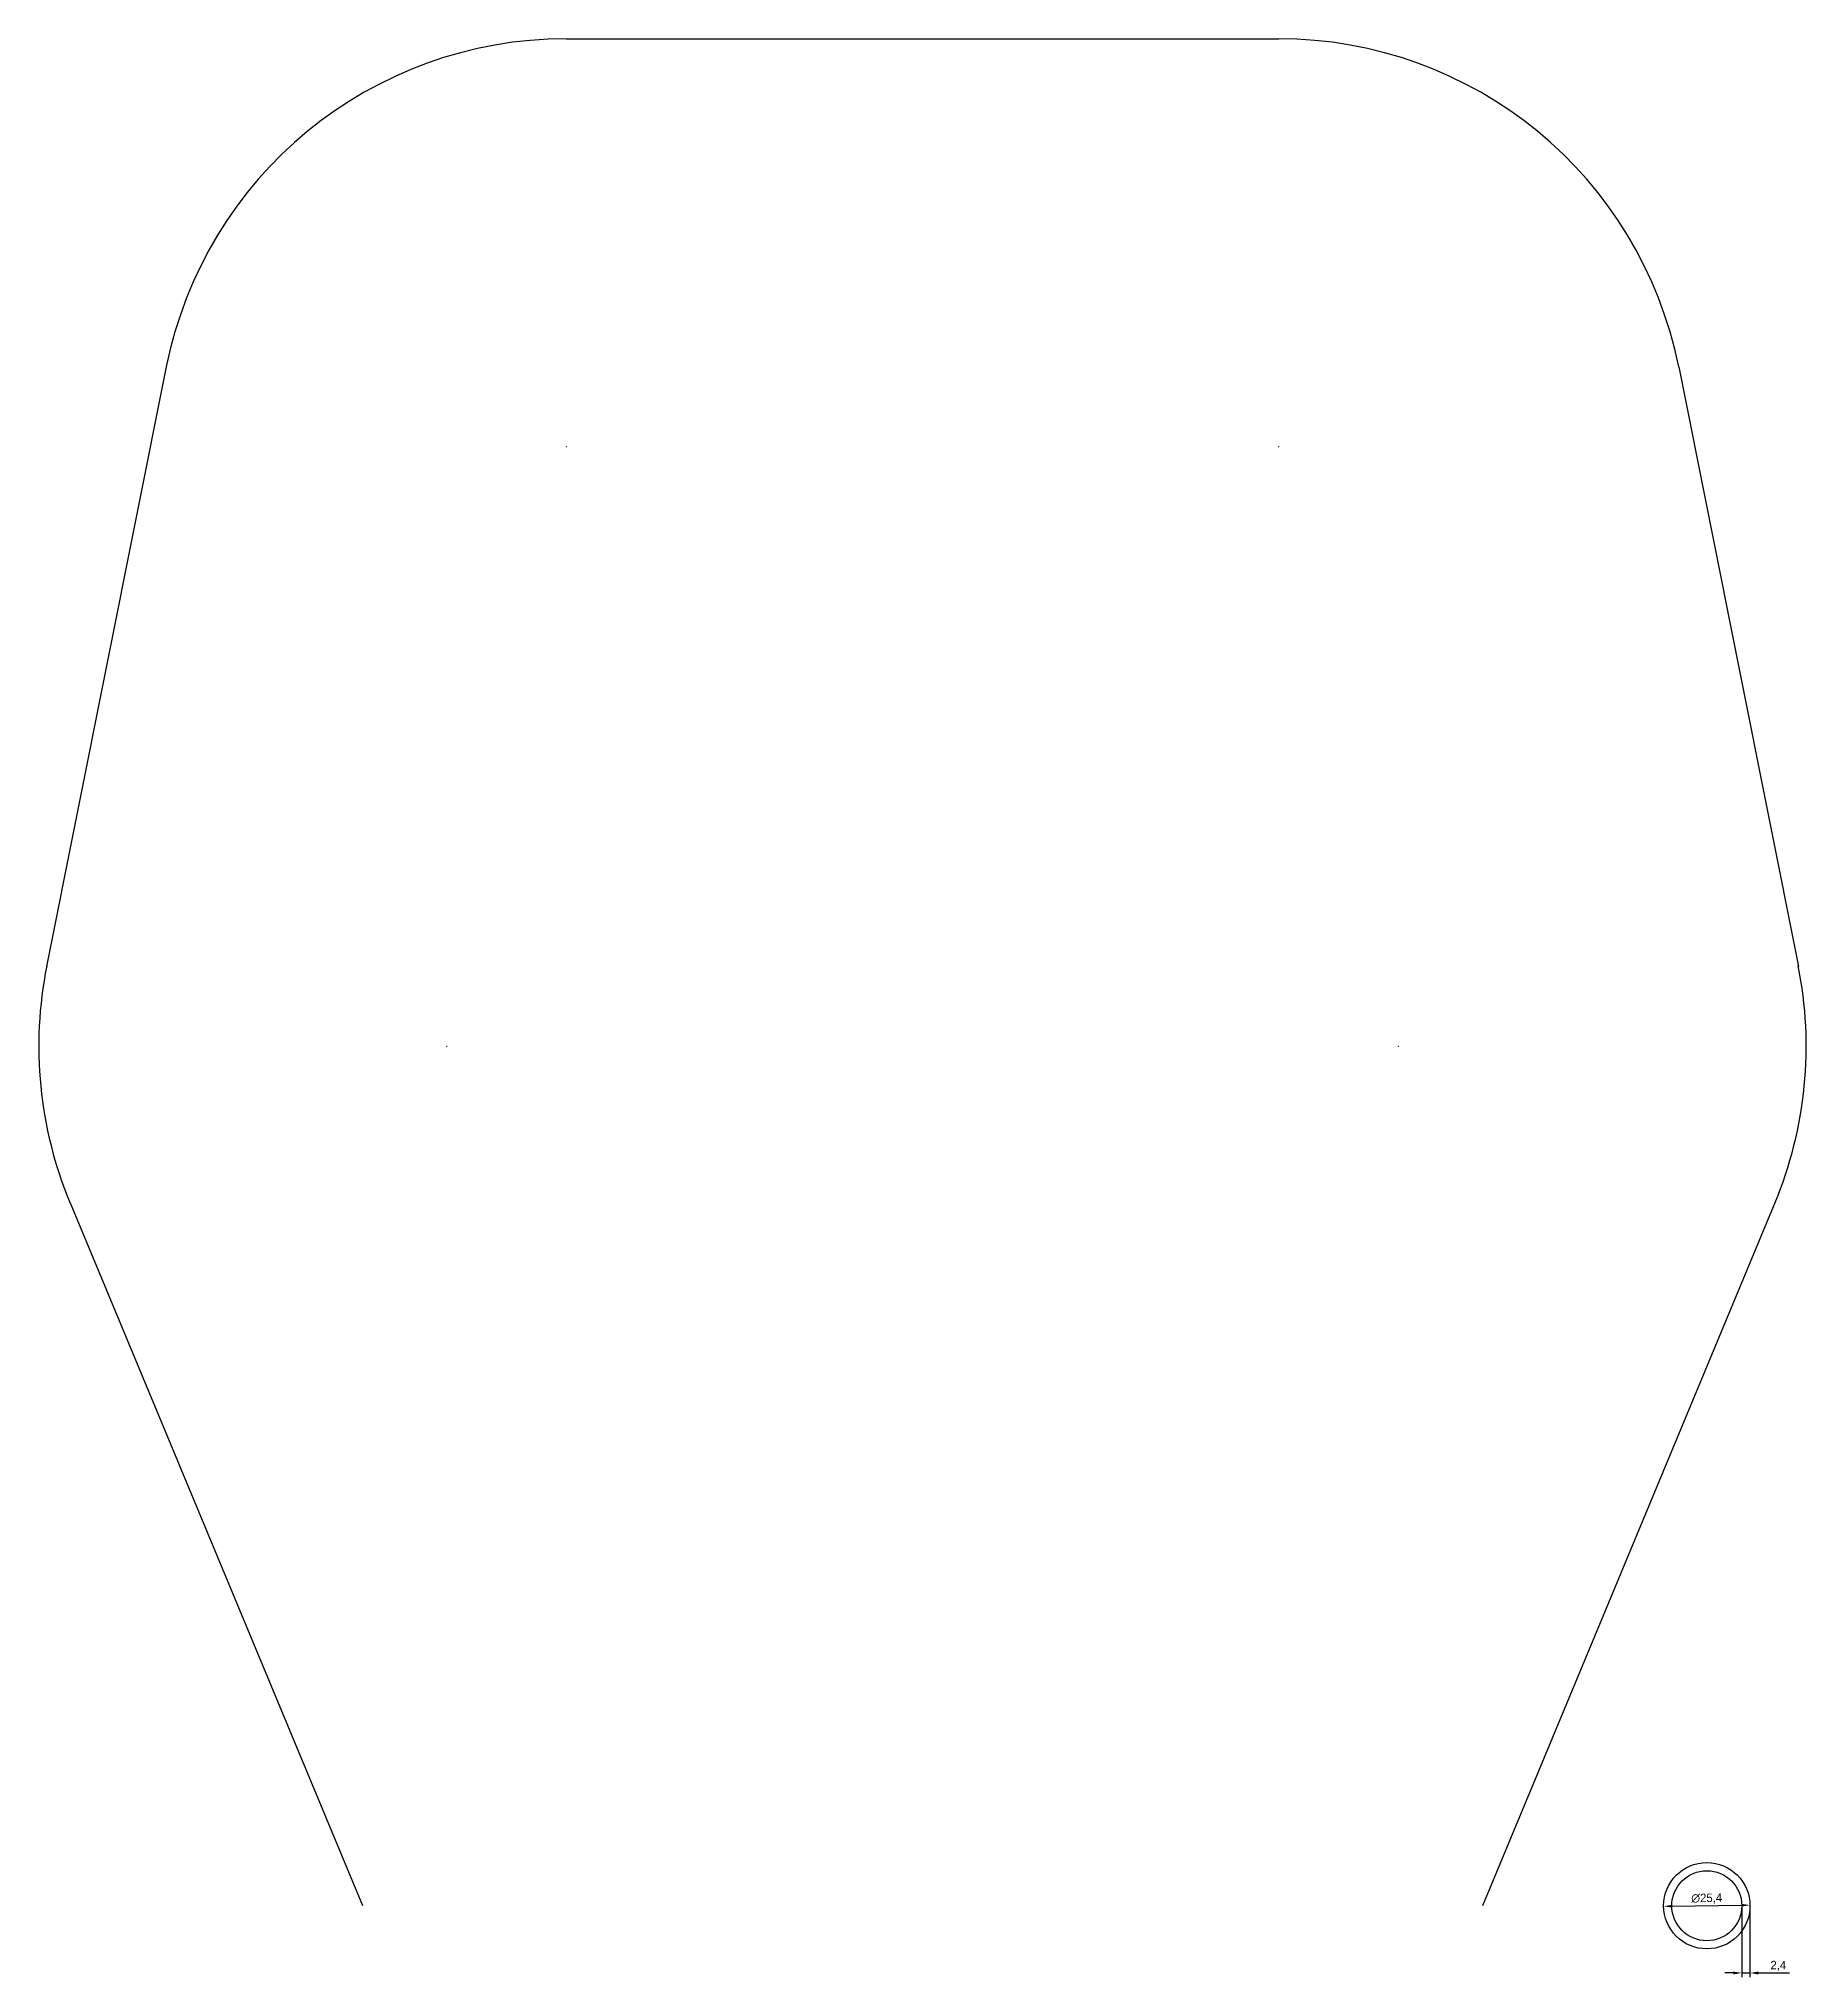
# Model space of a CAD drawing. Extents: x 334 to 854, y 121 to 691.
import ezdxf

# ---------------------------------------------------------------- set-up
doc = ezdxf.new("R2010")
doc.units = 0
doc.dimstyles.get("Standard").update_dxf_attribs({"dimtxt": 0.18, "dimasz": 0.18, "dimexe": 0.18, "dimexo": 0.0625, "dimgap": 0.09, "dimtad": 0, "dimtih": 1, "dimtoh": 1, "dimdec": 4, "dimzin": 0, "dimdsep": 46, "dimtxsty": 'Standard', "dimcen": 0.09, "dimadec": 0, "dimazin": 0, "dimtfac": 1, "dimtdec": 4, "dimtofl": 0, "dimtmove": 0, "dimatfit": 3, "dimfxl": 1, "dimtolj": 1, "dimtzin": 0, "dimarcsym": 0})

# ---------------------------------------------------------------- blocks, each defined once
blk = doc.blocks.new('*D4')
at = {"color": 0, "lineweight": -2, "transparency": 16777216}
for p, q in [((835.55, 141.44), (835.55, 121.03)), ((837.95, 141.44), (837.95, 121.03)), ((833.05, 122.28), (830.55, 122.28)), ((835.55, 122.28), (837.95, 122.28)), ((840.45, 122.28), (849.62, 122.28))]:
    blk.add_line(p, q, dxfattribs=at)
at = {"color": 0, "transparency": 16777216}
for points in [[(833.05, 122.7), (833.05, 121.86), (835.55, 122.28)], [(840.45, 122.7), (840.45, 121.86), (837.95, 122.28)]]:
    blk.add_solid(points, dxfattribs=at)
at = {"layer": 'Defpoints', "color": 0, "transparency": 16777216}
for p in [(835.55, 142.07), (837.95, 142.07), (837.95, 122.28)]:
    blk.add_point(p, dxfattribs=at)
at = {"color": 0, "transparency": 16777216, "insert": (846.28, 124.36), "char_height": 2.5, "attachment_point": 5}
blk.add_mtext('2,4', dxfattribs=at)
blk = doc.blocks.new('*D5')
at = {"color": 0, "lineweight": -2, "transparency": 16777216}
blk.add_line((815.05, 141.93), (835.45, 142.21), dxfattribs=at)
at = {"color": 0, "transparency": 16777216}
for points in [[(835.44, 142.62), (835.45, 141.79), (837.95, 142.24)], [(815.04, 142.35), (815.06, 141.51), (812.55, 141.89)]]:
    blk.add_solid(points, dxfattribs=at)
at = {"layer": 'Defpoints', "color": 0, "transparency": 16777216}
for p in [(812.55, 141.89), (837.95, 142.24)]:
    blk.add_point(p, dxfattribs=at)
at = {"color": 0, "transparency": 16777216, "insert": (825.22, 144.15), "char_height": 2.5, "attachment_point": 5, "rotation": 0.7853}
blk.add_mtext('∅25,4', dxfattribs=at)

msp = doc.modelspace()

# ---------------------------------------------------------------- linework, layer by layer
for p, q in [((489.703, 691.233), (699.297, 691.233)), ((372.025, 594.725), (336.822, 418.381)), ((816.975, 594.725), (852.178, 418.381)), ((343.705, 348.799), (429.778, 142.099)), ((845.295, 348.799), (759.295, 142.068))]:
    msp.add_line(p, q)
for radius in [12.7, 10.3]:
    msp.add_circle((825.249, 142.068), radius)
for centre, start, end in [((489.703, 571.233), 90, 168.71064), ((699.297, 571.233), 11.28933, 90), ((454.5, 394.89), 168.65838, 202.60774), ((734.5, 394.89), 337.37915, 11.37555)]:
    msp.add_arc(centre, 120, start, end)
at = {"color": 7, "lineweight": 5}
for p in [(489.703, 571.233), (699.297, 571.233), (454.5, 394.89), (734.5, 394.89)]:
    msp.add_point(p, dxfattribs=at)

# ---------------------------------------------------------------- dimensions: what is measured, and where the dimension line sits
dim = msp.add_diameter_dim_2p(p1=(812.55, 141.894), p2=(837.948, 142.242), dimstyle='Standard', override={"dimtxt": 2.5, "dimasz": 2.5, "dimexe": 1.25, "dimexo": 0.625, "dimgap": 0.625, "dimtad": 1, "dimtih": 0, "dimtoh": 0, "dimdec": 2, "dimzin": 8, "dimdsep": 44, "dimcen": 2.5, "dimtdec": 2, "dimtofl": 1, "dimatfit": 0, "dimtolj": 0, "dimtzin": 8})
dim.commit()
dim.dimension.update_dxf_attribs({"geometry": '*D5', "text_midpoint": (825.22, 144.151)})
dim = msp.add_linear_dim(base=(837.949, 122.279), p1=(835.549, 142.068), p2=(837.949, 142.068), dimstyle='Standard', override={"dimtxt": 2.5, "dimasz": 2.5, "dimexe": 1.25, "dimexo": 0.625, "dimgap": 0.625, "dimtad": 1, "dimtih": 0, "dimtoh": 0, "dimdec": 2, "dimzin": 8, "dimdsep": 44, "dimcen": 2.5, "dimtdec": 2, "dimtofl": 1, "dimatfit": 0, "dimtolj": 0, "dimtzin": 8})
dim.commit()
dim.dimension.update_dxf_attribs({"geometry": '*D4', "text_midpoint": (846.282, 124.363)})

doc.saveas('drawing.dxf')
